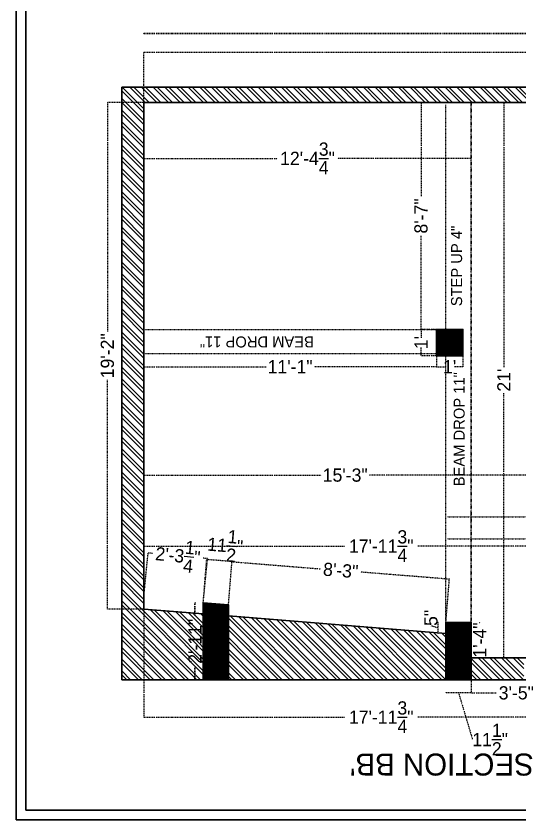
# Model space of a CAD drawing. Header units: inches. Extents: x -109431 to 29005, y -34715 to -1756.
# Drawn here: x -58086.1 to -57856.7, y -12871.1 to -12506.2 of the extents above; entities that cross this region are included whole.
import ezdxf

# ---------------------------------------------------------------- set-up
doc = ezdxf.new("R2010")
doc.units = ezdxf.units.IN
doc.header["$LTSCALE"] = 0.05
doc.header["$MEASUREMENT"] = 0
doc.header["$PDMODE"] = 3
doc.header["$PDSIZE"] = -4
doc.linetypes.add('ACAD_ISO03W100', pattern=[30, 12, -18])
doc.linetypes.add('DASHED2', pattern=[0.375, 0.25, -0.125])
doc.layers.get('Defpoints').update_dxf_attribs({"linetype": 'DASHED2'})
for name, color, linetype in [('beam', 80, 'DASHED2'), ('Column', 6, 'Continuous'), ('Dim', 4, 'Continuous'), ('text', 4, 'Continuous')]:
    doc.layers.add(name, color=color, linetype=linetype)
doc.layers.add('hatch', color=7, linetype='Continuous', lineweight=25)
doc.layers.add('WALL', color=7, linetype='Continuous', lineweight=35)
doc.styles.get("Standard").update_dxf_attribs({"font": 'stylu.ttf', "height": 6})
doc.dimstyles.new('STANDARD$0', dxfattribs={"dimscale": 0, "dimtxt": 4, "dimasz": 0.5, "dimexe": 0, "dimexo": 0, "dimgap": 0, "dimtad": 0, "dimzin": 0, "dimdsep": 46, "dimlunit": 4, "dimtxsty": 'Standard', "dimblk": 'ARCHTICK', "dimcen": 0.09375, "dimclrd": 256, "dimclre": 8, "dimclrt": 7, "dimadec": 0, "dimazin": 0, "dimtfac": 1, "dimtofl": 0, "dimtmove": 1, "dimatfit": 3, "dimldrblk": 'OBLIQUE', "dimfxl": 0.1875, "dimtolj": 1, "dimtzin": 0, "dimlwd": -1, "dimlwe": -1, "dimarcsym": 0})
pattern_1 = [(135, (-61807.32359, -97070.75951), (-0.08838834765, -0.08838834765), [])]

# ---------------------------------------------------------------- blocks, each defined once
blk = doc.blocks.new('_ArchTick')
at = {"color": 0, "const_width": 0.15}
blk.add_lwpolyline([(-0.5, -0.5), (0.5, 0.5)], dxfattribs=at)
blk = doc.blocks.new('*D222')
at = {"layer": 'Defpoints', "color": 0, "ltscale": 0.25, "transparency": 16777216}
for p in [(-58028.07, -12545.4), (-58044.6, -12775.4), (-58028.07, -12775.4)]:
    blk.add_point(p, dxfattribs=at)
at = {"layer": 'Dim', "color": 8, "linetype": 'ACAD_ISO03W100', "ltscale": 0.25, "transparency": 16777216}
for p, q in [((-58028.07, -12545.4), (-58044.6, -12545.4)), ((-58028.07, -12775.4), (-58044.6, -12775.4))]:
    blk.add_line(p, q, dxfattribs=at)
at = {"layer": 'Dim', "linetype": 'ACAD_ISO03W100', "ltscale": 0.25, "transparency": 16777216}
for p, q in [((-58044.6, -12545.4), (-58044.6, -12649.5)), ((-58044.6, -12775.4), (-58044.6, -12671.29))]:
    blk.add_line(p, q, dxfattribs=at)
at = {"layer": 'Dim', "ltscale": 0.25, "transparency": 16777216, "xscale": 0.5, "yscale": 0.5, "zscale": 0.5}
for p, rotation in [((-58044.6, -12545.4), 90), ((-58044.6, -12775.4), 270)]:
    blk.add_blockref('_ArchTick', p, dxfattribs=dict(at, rotation=rotation))
at = {"layer": 'Dim', "color": 7, "ltscale": 0.25, "transparency": 16777216, "insert": (-58044.6, -12660.4), "char_height": 6, "attachment_point": 5, "rotation": 90}
blk.add_mtext('\\A1;19\'-2"', dxfattribs=at)
blk = doc.blocks.new('_OBLIQUE')
at = {"color": 0, "linetype": 'ByBlock'}
blk.add_line((-0.5, -0.5), (0.5, 0.5), dxfattribs=at)
blk = doc.blocks.new('*D223')
at = {"layer": 'Defpoints', "color": 0, "ltscale": 0.25, "transparency": 16777216}
for p in [(-57599.27, -12522.55), (-58028.07, -12545.4), (-57599.27, -12545.46)]:
    blk.add_point(p, dxfattribs=at)
at = {"layer": 'Dim', "color": 8, "linetype": 'ACAD_ISO03W100', "ltscale": 0.25, "transparency": 16777216}
for p, q in [((-58028.07, -12545.4), (-58028.07, -12522.55)), ((-57599.27, -12545.46), (-57599.27, -12522.55))]:
    blk.add_line(p, q, dxfattribs=at)
at = {"layer": 'Dim', "linetype": 'ACAD_ISO03W100', "ltscale": 0.25, "transparency": 16777216}
for p, q in [((-58028.07, -12522.55), (-57828.36, -12522.55)), ((-57599.27, -12522.55), (-57798.97, -12522.55))]:
    blk.add_line(p, q, dxfattribs=at)
at = {"layer": 'Dim', "ltscale": 0.25, "transparency": 16777216, "xscale": 0.5, "yscale": 0.5, "zscale": 0.5, "rotation": 180}
blk.add_blockref('_ArchTick', (-58028.07, -12522.55), dxfattribs=at)
at = {"layer": 'Dim', "ltscale": 0.25, "transparency": 16777216, "xscale": 0.5, "yscale": 0.5, "zscale": 0.5}
blk.add_blockref('_ArchTick', (-57599.27, -12522.55), dxfattribs=at)
at = {"layer": 'Dim', "color": 7, "ltscale": 0.25, "transparency": 16777216, "insert": (-57813.67, -12522.55), "char_height": 6, "attachment_point": 5}
blk.add_mtext('\\A1;35\'-8{\\H1x;\\S3/4;}"', dxfattribs=at)
blk = doc.blocks.new('*D256')
at = {"layer": 'Defpoints', "color": 0, "ltscale": 0.25, "transparency": 16777216}
for p in [(-57879.27, -12797.46), (-57838.27, -12797.46), (-57879.27, -12813.47)]:
    blk.add_point(p, dxfattribs=at)
at = {"layer": 'Dim', "color": 8, "linetype": 'ACAD_ISO03W100', "ltscale": 0.25, "transparency": 16777216}
for p, q in [((-57879.27, -12797.46), (-57879.27, -12813.47)), ((-57838.27, -12797.46), (-57838.27, -12813.47))]:
    blk.add_line(p, q, dxfattribs=at)
at = {"layer": 'Dim', "linetype": 'ACAD_ISO03W100', "ltscale": 0.25, "transparency": 16777216}
for p, q in [((-57879.27, -12813.47), (-57867.75, -12813.47)), ((-57838.27, -12813.47), (-57849.79, -12813.47))]:
    blk.add_line(p, q, dxfattribs=at)
at = {"layer": 'Dim', "ltscale": 0.25, "transparency": 16777216, "xscale": 0.5, "yscale": 0.5, "zscale": 0.5, "rotation": 180}
blk.add_blockref('_ArchTick', (-57879.27, -12813.47), dxfattribs=at)
at = {"layer": 'Dim', "ltscale": 0.25, "transparency": 16777216, "xscale": 0.5, "yscale": 0.5, "zscale": 0.5}
blk.add_blockref('_ArchTick', (-57838.27, -12813.47), dxfattribs=at)
at = {"layer": 'Dim', "color": 7, "ltscale": 0.25, "transparency": 16777216, "insert": (-57858.77, -12813.47), "char_height": 6, "attachment_point": 5}
blk.add_mtext('\\A1;3\'-5"', dxfattribs=at)
blk = doc.blocks.new('*D257')
at = {"layer": 'Defpoints', "color": 0, "ltscale": 0.25, "transparency": 16777216}
for p in [(-57879.27, -12781.46), (-57879.27, -12797.46), (-57875.42, -12797.46)]:
    blk.add_point(p, dxfattribs=at)
at = {"layer": 'Dim', "color": 8, "linetype": 'ACAD_ISO03W100', "ltscale": 0.25, "transparency": 16777216}
for p, q in [((-57875.61, -12781.46), (-57875.42, -12781.46)), ((-57875.61, -12797.46), (-57875.42, -12797.46))]:
    blk.add_line(p, q, dxfattribs=at)
at = {"layer": 'Dim', "linetype": 'ACAD_ISO03W100', "ltscale": 0.25, "transparency": 16777216}
for p, q in [((-57875.42, -12781.46), (-57875.42, -12781.54)), ((-57875.42, -12797.46), (-57875.42, -12797.37))]:
    blk.add_line(p, q, dxfattribs=at)
at = {"layer": 'Dim', "ltscale": 0.25, "transparency": 16777216, "xscale": 0.5, "yscale": 0.5, "zscale": 0.5}
for p, rotation in [((-57875.42, -12781.46), 90), ((-57875.42, -12797.46), 270)]:
    blk.add_blockref('_ArchTick', p, dxfattribs=dict(at, rotation=rotation))
at = {"layer": 'Dim', "color": 7, "ltscale": 0.25, "transparency": 16777216, "insert": (-57875.42, -12789.46), "char_height": 6, "attachment_point": 5, "rotation": 90}
blk.add_mtext('\\A1;1\'-4"', dxfattribs=at)
blk = doc.blocks.new('*D258')
at = {"layer": 'Defpoints', "color": 0, "ltscale": 0.25, "transparency": 16777216}
for p in [(-57890.77, -12781.46), (-57879.27, -12781.46), (-57890.77, -12813.47)]:
    blk.add_point(p, dxfattribs=at)
at = {"layer": 'Dim', "color": 8, "linetype": 'ACAD_ISO03W100', "ltscale": 0.25, "transparency": 16777216}
for p, q in [((-57890.77, -12813.28), (-57890.77, -12813.47)), ((-57879.27, -12813.28), (-57879.27, -12813.47))]:
    blk.add_line(p, q, dxfattribs=at)
at = {"layer": 'Dim', "linetype": 'ACAD_ISO03W100', "ltscale": 0.25, "transparency": 16777216}
for p, q in [((-57879.27, -12813.47), (-57890.77, -12813.47)), ((-57885.02, -12813.47), (-57878.67, -12834.64))]:
    blk.add_line(p, q, dxfattribs=at)
at = {"layer": 'Dim', "ltscale": 0.25, "transparency": 16777216, "xscale": 0.5, "yscale": 0.5, "zscale": 0.5, "rotation": 180}
blk.add_blockref('_ArchTick', (-57890.77, -12813.47), dxfattribs=at)
at = {"layer": 'Dim', "ltscale": 0.25, "transparency": 16777216, "xscale": 0.5, "yscale": 0.5, "zscale": 0.5}
blk.add_blockref('_ArchTick', (-57879.27, -12813.47), dxfattribs=at)
at = {"layer": 'Dim', "color": 7, "ltscale": 0.25, "transparency": 16777216, "insert": (-57870.68, -12834.64), "char_height": 6, "attachment_point": 5}
blk.add_mtext('\\A1;11{\\H1x;\\S1/2;}"', dxfattribs=at)
blk = doc.blocks.new('*D259')
at = {"layer": 'Defpoints', "color": 0, "ltscale": 0.25, "transparency": 16777216}
for p in [(-57890.77, -12781.46), (-57894.42, -12786.46), (-57890.77, -12786.46)]:
    blk.add_point(p, dxfattribs=at)
at = {"layer": 'Dim', "linetype": 'ACAD_ISO03W100', "ltscale": 0.25, "transparency": 16777216}
for p, q in [((-57894.42, -12783.96), (-57897.55, -12783.02)), ((-57894.42, -12781.46), (-57894.42, -12786.46))]:
    blk.add_line(p, q, dxfattribs=at)
at = {"layer": 'Dim', "color": 8, "linetype": 'ACAD_ISO03W100', "ltscale": 0.25, "transparency": 16777216}
for p, q in [((-57894.23, -12781.46), (-57894.42, -12781.46)), ((-57894.23, -12786.46), (-57894.42, -12786.46))]:
    blk.add_line(p, q, dxfattribs=at)
at = {"layer": 'Dim', "ltscale": 0.25, "transparency": 16777216, "xscale": 0.5, "yscale": 0.5, "zscale": 0.5}
for p, rotation in [((-57894.42, -12781.46), 90), ((-57894.42, -12786.46), 270)]:
    blk.add_blockref('_ArchTick', p, dxfattribs=dict(at, rotation=rotation))
at = {"layer": 'Dim', "color": 7, "ltscale": 0.25, "transparency": 16777216, "insert": (-57897.55, -12779.41), "char_height": 6, "attachment_point": 5, "rotation": 90}
blk.add_mtext('\\A1;5"', dxfattribs=at)
blk = doc.blocks.new('*D260')
at = {"layer": 'Defpoints', "color": 0, "ltscale": 0.25, "transparency": 16777216}
for p in [(-58028.07, -12775.4), (-57812.27, -12797.46), (-58028.07, -12824.47)]:
    blk.add_point(p, dxfattribs=at)
at = {"layer": 'Dim', "color": 8, "linetype": 'ACAD_ISO03W100', "ltscale": 0.25, "transparency": 16777216}
for p, q in [((-58028.07, -12775.4), (-58028.07, -12824.47)), ((-57812.27, -12797.46), (-57812.27, -12824.47))]:
    blk.add_line(p, q, dxfattribs=at)
at = {"layer": 'Dim', "linetype": 'ACAD_ISO03W100', "ltscale": 0.25, "transparency": 16777216}
for p, q in [((-58028.07, -12824.47), (-57936.78, -12824.47)), ((-57812.27, -12824.47), (-57903.56, -12824.47))]:
    blk.add_line(p, q, dxfattribs=at)
at = {"layer": 'Dim', "ltscale": 0.25, "transparency": 16777216, "xscale": 0.5, "yscale": 0.5, "zscale": 0.5, "rotation": 180}
blk.add_blockref('_ArchTick', (-58028.07, -12824.47), dxfattribs=at)
at = {"layer": 'Dim', "ltscale": 0.25, "transparency": 16777216, "xscale": 0.5, "yscale": 0.5, "zscale": 0.5}
blk.add_blockref('_ArchTick', (-57812.27, -12824.47), dxfattribs=at)
at = {"layer": 'Dim', "color": 7, "ltscale": 0.25, "transparency": 16777216, "insert": (-57920.17, -12824.47), "char_height": 6, "attachment_point": 5}
blk.add_mtext('\\A1;17\'-11{\\H1x;\\S3/4;}"', dxfattribs=at)
blk = doc.blocks.new('*D264')
at = {"layer": 'Defpoints', "color": 0, "ltscale": 0.25, "transparency": 16777216}
for p in [(-58028.07, -12714.6), (-57845.02, -12726.46), (-58028.07, -12738.12)]:
    blk.add_point(p, dxfattribs=at)
at = {"layer": 'Dim', "color": 8, "linetype": 'ACAD_ISO03W100', "ltscale": 0.25, "transparency": 16777216}
for p, q in [((-58028.07, -12738.12), (-58028.07, -12714.6)), ((-57845.02, -12726.46), (-57845.02, -12714.6))]:
    blk.add_line(p, q, dxfattribs=at)
at = {"layer": 'Dim', "linetype": 'ACAD_ISO03W100', "ltscale": 0.25, "transparency": 16777216}
for p, q in [((-58028.07, -12714.6), (-57947.44, -12714.6)), ((-57845.02, -12714.6), (-57925.65, -12714.6))]:
    blk.add_line(p, q, dxfattribs=at)
at = {"layer": 'Dim', "ltscale": 0.25, "transparency": 16777216, "xscale": 0.5, "yscale": 0.5, "zscale": 0.5, "rotation": 180}
blk.add_blockref('_ArchTick', (-58028.07, -12714.6), dxfattribs=at)
at = {"layer": 'Dim', "ltscale": 0.25, "transparency": 16777216, "xscale": 0.5, "yscale": 0.5, "zscale": 0.5}
blk.add_blockref('_ArchTick', (-57845.02, -12714.6), dxfattribs=at)
at = {"layer": 'Dim', "color": 7, "ltscale": 0.25, "transparency": 16777216, "insert": (-57936.54, -12714.6), "char_height": 6, "attachment_point": 5}
blk.add_mtext('\\A1;15\'-3"', dxfattribs=at)
blk = doc.blocks.new('*D228')
at = {"layer": 'Defpoints', "color": 0, "ltscale": 0.25, "transparency": 16777216}
for p in [(-58028.07, -12746.79), (-57812.27, -12751.46), (-58028.07, -12753.1)]:
    blk.add_point(p, dxfattribs=at)
at = {"layer": 'Dim', "color": 8, "linetype": 'ACAD_ISO03W100', "ltscale": 0.25, "transparency": 16777216}
for p, q in [((-58028.07, -12753.1), (-58028.07, -12746.79)), ((-57812.27, -12751.46), (-57812.27, -12746.79))]:
    blk.add_line(p, q, dxfattribs=at)
at = {"layer": 'Dim', "linetype": 'ACAD_ISO03W100', "ltscale": 0.25, "transparency": 16777216}
for p, q in [((-58028.07, -12746.79), (-57936.78, -12746.79)), ((-57812.27, -12746.79), (-57903.56, -12746.79))]:
    blk.add_line(p, q, dxfattribs=at)
at = {"layer": 'Dim', "ltscale": 0.25, "transparency": 16777216, "xscale": 0.5, "yscale": 0.5, "zscale": 0.5, "rotation": 180}
blk.add_blockref('_ArchTick', (-58028.07, -12746.79), dxfattribs=at)
at = {"layer": 'Dim', "ltscale": 0.25, "transparency": 16777216, "xscale": 0.5, "yscale": 0.5, "zscale": 0.5}
blk.add_blockref('_ArchTick', (-57812.27, -12746.79), dxfattribs=at)
at = {"layer": 'Dim', "color": 7, "ltscale": 0.25, "transparency": 16777216, "insert": (-57920.17, -12746.79), "char_height": 6, "attachment_point": 5}
blk.add_mtext('\\A1;17\'-11{\\H1x;\\S3/4;}"', dxfattribs=at)
blk = doc.blocks.new('*D230')
at = {"layer": 'Defpoints', "color": 0, "ltscale": 0.25, "transparency": 16777216}
for p in [(-57880.91, -12545.42), (-57864.43, -12545.42), (-57870.38, -12797.46)]:
    blk.add_point(p, dxfattribs=at)
at = {"layer": 'Dim', "color": 8, "linetype": 'ACAD_ISO03W100', "ltscale": 0.25, "transparency": 16777216}
for p, q in [((-57880.91, -12545.42), (-57864.43, -12545.42)), ((-57870.38, -12797.46), (-57864.43, -12797.46))]:
    blk.add_line(p, q, dxfattribs=at)
at = {"layer": 'Dim', "linetype": 'ACAD_ISO03W100', "ltscale": 0.25, "transparency": 16777216}
for p, q in [((-57864.43, -12545.42), (-57864.43, -12665.5)), ((-57864.43, -12797.46), (-57864.43, -12677.38))]:
    blk.add_line(p, q, dxfattribs=at)
at = {"layer": 'Dim', "ltscale": 0.25, "transparency": 16777216, "xscale": 0.5, "yscale": 0.5, "zscale": 0.5}
for p, rotation in [((-57864.43, -12545.42), 90), ((-57864.43, -12797.46), 270)]:
    blk.add_blockref('_ArchTick', p, dxfattribs=dict(at, rotation=rotation))
at = {"layer": 'Dim', "color": 7, "ltscale": 0.25, "transparency": 16777216, "insert": (-57864.43, -12671.44), "char_height": 6, "attachment_point": 5, "rotation": 90}
blk.add_mtext("\\A1;21'", dxfattribs=at)
blk = doc.blocks.new('*D217')
at = {"layer": 'Defpoints', "color": 0, "ltscale": 0.25, "transparency": 16777216}
for p in [(-57987.99, -12753.89), (-57989.57, -12773.5), (-57890.77, -12781.46)]:
    blk.add_point(p, dxfattribs=at)
at = {"layer": 'Dim', "color": 8, "linetype": 'ACAD_ISO03W100', "ltscale": 0.25, "transparency": 16777216}
for p, q in [((-57989.57, -12773.5), (-57987.99, -12753.89)), ((-57890.77, -12781.46), (-57889.19, -12761.85))]:
    blk.add_line(p, q, dxfattribs=at)
at = {"layer": 'Dim', "linetype": 'ACAD_ISO03W100', "ltscale": 0.25, "transparency": 16777216}
for p, q in [((-57987.99, -12753.89), (-57947.61, -12757.15)), ((-57889.19, -12761.85), (-57929.57, -12758.6))]:
    blk.add_line(p, q, dxfattribs=at)
at = {"layer": 'Dim', "ltscale": 0.25, "transparency": 16777216, "xscale": 0.5, "yscale": 0.5, "zscale": 0.5}
for p, rotation in [((-57987.99, -12753.89), 175.3939095364108), ((-57889.19, -12761.85), 355.3939095364107)]:
    blk.add_blockref('_ArchTick', p, dxfattribs=dict(at, rotation=rotation))
at = {"layer": 'Dim', "color": 7, "ltscale": 0.25, "transparency": 16777216, "insert": (-57938.59, -12757.87), "char_height": 6, "attachment_point": 5, "rotation": 355.3939}
blk.add_mtext('\\A1;8\'-3"', dxfattribs=at)
blk = doc.blocks.new('*D233')
at = {"layer": 'Defpoints', "color": 0, "ltscale": 0.25, "transparency": 16777216}
for p in [(-58001.07, -12772.57), (-58004.8, -12807.46), (-58001.07, -12807.46)]:
    blk.add_point(p, dxfattribs=at)
at = {"layer": 'WALL', "color": 8, "linetype": 'ACAD_ISO03W100', "ltscale": 0.25, "transparency": 16777216}
for p, q in [((-58004.62, -12772.57), (-58004.8, -12772.57)), ((-58004.62, -12807.46), (-58004.8, -12807.46))]:
    blk.add_line(p, q, dxfattribs=at)
at = {"layer": 'WALL', "linetype": 'ACAD_ISO03W100', "ltscale": 0.25, "transparency": 16777216}
for p, q in [((-58004.8, -12772.57), (-58004.8, -12778.24)), ((-58004.8, -12807.46), (-58004.8, -12801.79))]:
    blk.add_line(p, q, dxfattribs=at)
at = {"layer": 'WALL', "ltscale": 0.25, "transparency": 16777216, "xscale": 0.5, "yscale": 0.5, "zscale": 0.5}
for p, rotation in [((-58004.8, -12772.57), 90), ((-58004.8, -12807.46), 270)]:
    blk.add_blockref('_ArchTick', p, dxfattribs=dict(at, rotation=rotation))
at = {"layer": 'WALL', "color": 7, "ltscale": 0.25, "transparency": 16777216, "insert": (-58004.8, -12790.02), "char_height": 6, "attachment_point": 5, "rotation": 90}
blk.add_mtext('\\A1;2\'-11"', dxfattribs=at)
blk = doc.blocks.new('*D234')
at = {"layer": 'Defpoints', "color": 0, "ltscale": 0.25, "transparency": 16777216}
for p in [(-57999.48, -12752.91), (-58001.07, -12772.57), (-57989.57, -12773.5)]:
    blk.add_point(p, dxfattribs=at)
at = {"layer": 'Dim', "color": 8, "linetype": 'ACAD_ISO03W100', "ltscale": 0.25, "transparency": 16777216}
for p, q in [((-58001.07, -12772.57), (-57999.48, -12752.91)), ((-57989.57, -12773.5), (-57987.98, -12753.83))]:
    blk.add_line(p, q, dxfattribs=at)
at = {"layer": 'Dim', "linetype": 'ACAD_ISO03W100', "ltscale": 0.25, "transparency": 16777216}
blk.add_line((-57987.98, -12753.83), (-57999.48, -12752.91), dxfattribs=at)
at = {"layer": 'Dim', "ltscale": 0.25, "transparency": 16777216, "xscale": 0.5, "yscale": 0.5, "zscale": 0.5}
for p, rotation in [((-57999.48, -12752.91), 175.3939095362923), ((-57987.98, -12753.83), 355.3939095362923)]:
    blk.add_blockref('_ArchTick', p, dxfattribs=dict(at, rotation=rotation))
at = {"layer": 'Dim', "color": 7, "ltscale": 0.25, "transparency": 16777216, "insert": (-57991.06, -12746.5), "char_height": 6, "attachment_point": 5, "rotation": 355.3939}
blk.add_mtext('\\A1;11{\\H1x;\\S1/2;}"', dxfattribs=at)
blk = doc.blocks.new('*D218')
at = {"layer": 'Defpoints', "color": 0, "ltscale": 0.25, "transparency": 16777216}
for p in [(-57999.09, -12752.47), (-58028.07, -12769.92), (-58001.07, -12772.57)]:
    blk.add_point(p, dxfattribs=at)
at = {"layer": 'Dim', "color": 8, "linetype": 'ACAD_ISO03W100', "ltscale": 0.25, "transparency": 16777216}
for p, q in [((-58028.07, -12769.92), (-58026.09, -12749.82)), ((-58001.07, -12772.57), (-57999.09, -12752.47))]:
    blk.add_line(p, q, dxfattribs=at)
at = {"layer": 'Dim', "linetype": 'ACAD_ISO03W100', "ltscale": 0.25, "transparency": 16777216}
for p, q in [((-58026.09, -12749.82), (-58024.07, -12750.02)), ((-57999.09, -12752.47), (-58001.11, -12752.27))]:
    blk.add_line(p, q, dxfattribs=at)
at = {"layer": 'Dim', "ltscale": 0.25, "transparency": 16777216, "xscale": 0.5, "yscale": 0.5, "zscale": 0.5}
for p, rotation in [((-58026.09, -12749.82), 174.3868453593137), ((-57999.09, -12752.47), 354.3868453593137)]:
    blk.add_blockref('_ArchTick', p, dxfattribs=dict(at, rotation=rotation))
at = {"layer": 'Dim', "color": 7, "ltscale": 0.25, "transparency": 16777216, "insert": (-58012.59, -12751.14), "char_height": 6, "attachment_point": 5, "rotation": 354.3868}
blk.add_mtext('\\A1;2\'-3{\\H1x;\\S1/4;}"', dxfattribs=at)
blk = doc.blocks.new('*D235')
at = {"layer": 'Defpoints', "color": 0, "ltscale": 0.25, "transparency": 16777216}
for p in [(-57902.07, -12545.42), (-57895.05, -12545.42), (-57895.07, -12648.4)]:
    blk.add_point(p, dxfattribs=at)
at = {"layer": 'Dim', "color": 8, "linetype": 'ACAD_ISO03W100', "ltscale": 0.25, "transparency": 16777216}
for p, q in [((-57895.05, -12545.42), (-57902.07, -12545.42)), ((-57895.07, -12648.4), (-57902.07, -12648.4))]:
    blk.add_line(p, q, dxfattribs=at)
at = {"layer": 'Dim', "linetype": 'ACAD_ISO03W100', "ltscale": 0.25, "transparency": 16777216}
for p, q in [((-57902.07, -12545.42), (-57902.07, -12587.85)), ((-57902.07, -12648.4), (-57902.07, -12605.96))]:
    blk.add_line(p, q, dxfattribs=at)
at = {"layer": 'Dim', "ltscale": 0.25, "transparency": 16777216, "xscale": 0.5, "yscale": 0.5, "zscale": 0.5}
for p, rotation in [((-57902.07, -12545.42), 90), ((-57902.07, -12648.4), 270)]:
    blk.add_blockref('_ArchTick', p, dxfattribs=dict(at, rotation=rotation))
at = {"layer": 'Dim', "color": 7, "ltscale": 0.25, "transparency": 16777216, "insert": (-57902.07, -12596.91), "char_height": 6, "attachment_point": 5, "rotation": 90}
blk.add_mtext('\\A1;8\'-7"', dxfattribs=at)
blk = doc.blocks.new('*D236')
at = {"layer": 'Defpoints', "color": 0, "ltscale": 0.25, "transparency": 16777216}
for p in [(-57895.07, -12648.4), (-57902.07, -12660.4), (-57895.07, -12660.4)]:
    blk.add_point(p, dxfattribs=at)
at = {"layer": 'Dim', "color": 8, "linetype": 'ACAD_ISO03W100', "ltscale": 0.25, "transparency": 16777216}
for p, q in [((-57895.07, -12648.4), (-57902.07, -12648.4)), ((-57895.07, -12660.4), (-57902.07, -12660.4))]:
    blk.add_line(p, q, dxfattribs=at)
at = {"layer": 'Dim', "linetype": 'ACAD_ISO03W100', "ltscale": 0.25, "transparency": 16777216}
for p, q in [((-57902.07, -12648.4), (-57902.07, -12652.32)), ((-57902.07, -12660.4), (-57902.07, -12656.48))]:
    blk.add_line(p, q, dxfattribs=at)
at = {"layer": 'Dim', "ltscale": 0.25, "transparency": 16777216, "xscale": 0.5, "yscale": 0.5, "zscale": 0.5}
for p, rotation in [((-57902.07, -12648.4), 90), ((-57902.07, -12660.4), 270)]:
    blk.add_blockref('_ArchTick', p, dxfattribs=dict(at, rotation=rotation))
at = {"layer": 'Dim', "color": 7, "ltscale": 0.25, "transparency": 16777216, "insert": (-57902.07, -12654.4), "char_height": 6, "attachment_point": 5, "rotation": 90}
blk.add_mtext("\\A1;1'", dxfattribs=at)
blk = doc.blocks.new('*D237')
at = {"layer": 'Defpoints', "color": 0, "ltscale": 0.25, "transparency": 16777216}
for p in [(-58028.07, -12660.4), (-57895.07, -12660.4), (-58028.07, -12665.35)]:
    blk.add_point(p, dxfattribs=at)
at = {"layer": 'Dim', "color": 8, "linetype": 'ACAD_ISO03W100', "ltscale": 0.25, "transparency": 16777216}
for p, q in [((-58028.07, -12660.4), (-58028.07, -12665.35)), ((-57895.07, -12660.4), (-57895.07, -12665.35))]:
    blk.add_line(p, q, dxfattribs=at)
at = {"layer": 'Dim', "linetype": 'ACAD_ISO03W100', "ltscale": 0.25, "transparency": 16777216}
for p, q in [((-58028.07, -12665.35), (-57972.46, -12665.35)), ((-57895.07, -12665.35), (-57950.67, -12665.35))]:
    blk.add_line(p, q, dxfattribs=at)
at = {"layer": 'Dim', "ltscale": 0.25, "transparency": 16777216, "xscale": 0.5, "yscale": 0.5, "zscale": 0.5, "rotation": 180}
blk.add_blockref('_ArchTick', (-58028.07, -12665.35), dxfattribs=at)
at = {"layer": 'Dim', "ltscale": 0.25, "transparency": 16777216, "xscale": 0.5, "yscale": 0.5, "zscale": 0.5}
blk.add_blockref('_ArchTick', (-57895.07, -12665.35), dxfattribs=at)
at = {"layer": 'Dim', "color": 7, "ltscale": 0.25, "transparency": 16777216, "insert": (-57961.57, -12665.35), "char_height": 6, "attachment_point": 5}
blk.add_mtext('\\A1;11\'-1"', dxfattribs=at)
blk = doc.blocks.new('*D238')
at = {"layer": 'Defpoints', "color": 0, "ltscale": 0.25, "transparency": 16777216}
for p in [(-57895.07, -12660.4), (-57883.07, -12660.4), (-57895.07, -12665.35)]:
    blk.add_point(p, dxfattribs=at)
at = {"layer": 'Dim', "color": 8, "linetype": 'ACAD_ISO03W100', "ltscale": 0.25, "transparency": 16777216}
for p, q in [((-57895.07, -12660.4), (-57895.07, -12665.35)), ((-57883.07, -12660.4), (-57883.07, -12665.35))]:
    blk.add_line(p, q, dxfattribs=at)
at = {"layer": 'Dim', "linetype": 'ACAD_ISO03W100', "ltscale": 0.25, "transparency": 16777216}
for p, q in [((-57895.07, -12665.35), (-57891.15, -12665.35)), ((-57883.07, -12665.35), (-57886.99, -12665.35))]:
    blk.add_line(p, q, dxfattribs=at)
at = {"layer": 'Dim', "ltscale": 0.25, "transparency": 16777216, "xscale": 0.5, "yscale": 0.5, "zscale": 0.5, "rotation": 180}
blk.add_blockref('_ArchTick', (-57895.07, -12665.35), dxfattribs=at)
at = {"layer": 'Dim', "ltscale": 0.25, "transparency": 16777216, "xscale": 0.5, "yscale": 0.5, "zscale": 0.5}
blk.add_blockref('_ArchTick', (-57883.07, -12665.35), dxfattribs=at)
at = {"layer": 'Dim', "color": 7, "ltscale": 0.25, "transparency": 16777216, "insert": (-57889.07, -12665.35), "char_height": 6, "attachment_point": 5}
blk.add_mtext("\\A1;1'", dxfattribs=at)
blk = doc.blocks.new('*D241')
at = {"layer": 'Defpoints', "color": 0, "ltscale": 0.25, "transparency": 16777216}
for p in [(-57426.77, -12514.04), (-58028.07, -12545.4), (-57426.77, -12550.46)]:
    blk.add_point(p, dxfattribs=at)
at = {"layer": 'WALL', "color": 8, "linetype": 'ACAD_ISO03W100', "ltscale": 0.25, "transparency": 16777216}
for p, q in [((-58028.07, -12514.23), (-58028.07, -12514.04)), ((-57426.77, -12514.23), (-57426.77, -12514.04))]:
    blk.add_line(p, q, dxfattribs=at)
at = {"layer": 'WALL', "linetype": 'ACAD_ISO03W100', "ltscale": 0.25, "transparency": 16777216}
for p, q in [((-58028.07, -12514.04), (-57741.99, -12514.04)), ((-57426.77, -12514.04), (-57712.85, -12514.04))]:
    blk.add_line(p, q, dxfattribs=at)
at = {"layer": 'WALL', "ltscale": 0.25, "transparency": 16777216, "xscale": 0.5, "yscale": 0.5, "zscale": 0.5, "rotation": 180}
blk.add_blockref('_ArchTick', (-58028.07, -12514.04), dxfattribs=at)
at = {"layer": 'WALL', "ltscale": 0.25, "transparency": 16777216, "xscale": 0.5, "yscale": 0.5, "zscale": 0.5}
blk.add_blockref('_ArchTick', (-57426.77, -12514.04), dxfattribs=at)
at = {"layer": 'WALL', "color": 7, "ltscale": 0.25, "transparency": 16777216, "insert": (-57727.42, -12514.04), "char_height": 6, "attachment_point": 5}
blk.add_mtext('\\A1;50\'-1{\\H1x;\\S1/4;}"', dxfattribs=at)
blk = doc.blocks.new('*D242')
at = {"layer": 'Defpoints', "color": 0, "ltscale": 0.25, "transparency": 16777216}
for p in [(-58028.07, -12562.72), (-57879.27, -12562.72), (-57879.27, -12570.75)]:
    blk.add_point(p, dxfattribs=at)
at = {"layer": 'Dim', "color": 8, "linetype": 'ACAD_ISO03W100', "ltscale": 0.25, "transparency": 16777216}
for p, q in [((-58028.07, -12570.56), (-58028.07, -12570.75)), ((-57879.27, -12570.56), (-57879.27, -12570.75))]:
    blk.add_line(p, q, dxfattribs=at)
at = {"layer": 'Dim', "linetype": 'ACAD_ISO03W100', "ltscale": 0.25, "transparency": 16777216}
for p, q in [((-58028.07, -12570.75), (-57967.3, -12570.75)), ((-57879.27, -12570.75), (-57940.04, -12570.75))]:
    blk.add_line(p, q, dxfattribs=at)
at = {"layer": 'Dim', "ltscale": 0.25, "transparency": 16777216, "xscale": 0.5, "yscale": 0.5, "zscale": 0.5, "rotation": 180}
blk.add_blockref('_ArchTick', (-58028.07, -12570.75), dxfattribs=at)
at = {"layer": 'Dim', "ltscale": 0.25, "transparency": 16777216, "xscale": 0.5, "yscale": 0.5, "zscale": 0.5}
blk.add_blockref('_ArchTick', (-57879.27, -12570.75), dxfattribs=at)
at = {"layer": 'Dim', "color": 7, "ltscale": 0.25, "transparency": 16777216, "insert": (-57953.67, -12570.75), "char_height": 6, "attachment_point": 5}
blk.add_mtext('\\A1;12\'-4{\\H1x;\\S3/4;}"', dxfattribs=at)

msp = doc.modelspace()

# ---------------------------------------------------------------- hatches: boundary and pattern name
at = {"layer": 'Column', "ltscale": 0.25}
h = msp.add_hatch(dxfattribs=at)
h.set_pattern_fill('ANSI31', color=1, angle=90)
h.set_pattern_definition(pattern_1)
h.paths.add_polyline_path([(-57890.7679, -12648.39798), (-57890.7679, -12660.39798), (-57883.06742, -12660.39798), (-57883.06742, -12648.39798)])
h.paths.add_polyline_path([(-57895.06742, -12648.39798), (-57895.06742, -12659.39798), (-57890.7679, -12659.39798), (-57890.7679, -12648.39798)])
h.paths.add_polyline_path([(-57895.06742, -12659.39798), (-57895.06742, -12660.39798), (-57890.7679, -12660.39798), (-57890.7679, -12659.39798)])
h = msp.add_hatch(dxfattribs=at)
h.set_pattern_fill('ANSI31', color=1, angle=90)
h.set_pattern_definition(pattern_1)
h.paths.add_polyline_path([(-58001.06742, -12772.57323), (-58001.06742, -12807.45926), (-57989.56742, -12807.45926), (-57989.56742, -12773.49973)])
h = msp.add_hatch(dxfattribs=at)
h.set_pattern_fill('ANSI31', color=1, angle=90)
h.set_pattern_definition(pattern_1)
h.paths.add_polyline_path([(-57890.77112, -12781.45926), (-57890.77112, -12807.45926), (-57879.27112, -12807.45926), (-57879.27112, -12781.45926)])
at = {"layer": 'hatch', "ltscale": 0.25}
h = msp.add_hatch(dxfattribs=at)
h.set_pattern_fill('ANSI32', color=8, scale=10, angle=90)
h.set_pattern_definition([(135, (-61807.3236, -97070.7595), (-2.65165043, -2.65165043), []), (135, (-61807.3236, -97068.9917), (-2.65165043, -2.65165043), [])])
h.paths.add_polyline_path([(-58028.06742, -12775.39798), (-58028.06742, -12545.39798), (-57599.27069, -12545.45926), (-57599.27069, -12538.45926), (-58038.06742, -12538.45926), (-58038.06742, -12807.45926), (-57855.28988, -12807.45926), (-57855.28988, -12797.45926), (-57879.27112, -12797.45926), (-57890.77112, -12797.45926), (-57890.77112, -12786.45926), (-57989.56742, -12778.49973), (-58001.06742, -12777.57323)])
h.paths.add_polyline_path([(-58000.65298, -12778.60393), (-58000.65298, -12771.51252), (-58008.89581, -12771.51252), (-58008.89581, -12778.60393)], flags=24)

# ---------------------------------------------------------------- linework, layer by layer
at = {"layer": 'beam', "ltscale": 0.25}
for points in [[(-57890.7679, -12781.41924), (-57890.7679, -12546.4953)], [(-57879.27112, -12781.45926), (-57879.27112, -12546.53532)], [(-58028.06742, -12648.39798), (-57890.27112, -12648.39798)], [(-58028.06742, -12659.39798), (-57890.27112, -12659.39798)], [(-57890.27112, -12733.45926), (-57601.76405, -12733.45926)], [(-57890.27112, -12743.45926), (-57601.76548, -12743.45926)]]:
    msp.add_lwpolyline(points, dxfattribs=at)
at = {"layer": 'WALL', "ltscale": 0.25}
for p, q in [((-57416.77112, -12538.45926), (-58038.06742, -12538.45926)), ((-57599.27112, -12545.45926), (-58028.06742, -12545.39798))]:
    msp.add_line(p, q, dxfattribs=at)
for points in [[(-58086.1134, -12871.12536), (-58086.1134, -12225.31846), (-57305.15372, -12225.31846), (-57305.15372, -12871.12536)], [(-58081.64171, -12866.65366), (-58081.64171, -12229.79015), (-57309.62542, -12229.79015), (-57309.62542, -12866.65366)], [(-57895.06742, -12660.39798), (-57895.06742, -12648.39798), (-57883.06742, -12648.39798), (-57883.06742, -12660.39798)], [(-57890.77112, -12781.45926), (-57890.77112, -12807.45926), (-57879.27112, -12807.45926), (-57879.27112, -12781.45926)]]:
    msp.add_lwpolyline(points, close=True, dxfattribs=at)
for points in [[(-58038.06742, -12538.45926), (-58038.06742, -12807.45926)], [(-58028.06742, -12545.39798), (-58028.06742, -12775.39798)], [(-57989.56742, -12773.49973), (-58001.06742, -12772.57323)], [(-58001.06742, -12807.45926), (-58001.06742, -12772.57323)], [(-57989.56742, -12807.45926), (-57989.56742, -12773.49973)], [(-58001.06742, -12777.57323), (-58028.06742, -12775.39798)], [(-57890.77112, -12786.45926), (-57989.56742, -12778.49973)], [(-57812.27112, -12797.45926), (-57826.27112, -12797.45926), (-57826.27112, -12792.45926), (-57838.27112, -12792.45926), (-57838.27112, -12797.45926), (-57879.27112, -12797.45926), (-57879.27112, -12781.45926), (-57890.77112, -12781.45926), (-57890.77112, -12786.45926), (-57890.77112, -12786.45926)], [(-57601.77112, -12807.45926), (-57620.77112, -12807.45926), (-57662.27112, -12807.45926), (-58038.06742, -12807.45926)]]:
    msp.add_lwpolyline(points, dxfattribs=at)
at = {"layer": 'WALL', "linetype": 'ACAD_ISO03W100', "ltscale": 2}
msp.add_lwpolyline([(-57879.27112, -12545.41884), (-57879.27112, -12781.45926)], dxfattribs=at)

# ---------------------------------------------------------------- texts
at = {"layer": 'beam', "ltscale": 0.25, "char_height": 5, "attachment_point": 1}
for insert, rotation in [((-57950.79427, -12656.61003), 180), ((-57887.24289, -12719.62414), 90)]:
    msp.add_mtext_dynamic_manual_height_columns('BEAM DROP 11"', width=140.0181711, gutter_width=1, heights=[0], dxfattribs=dict(at, insert=insert, rotation=rotation))
at = {"layer": 'text', "ltscale": 0.25, "insert": (-57888.41085, -12637.90287), "char_height": 5, "attachment_point": 1, "rotation": 90}
msp.add_mtext_dynamic_manual_height_columns('STEP UP 4"', width=44, gutter_width=1, heights=[0], dxfattribs=at)
at = {"layer": 'text', "color": 3, "ltscale": 0.25, "insert": (-57850.86043, -12850.96872), "char_height": 10, "attachment_point": 1, "rotation": 180}
msp.add_mtext_dynamic_manual_height_columns("SECTION BB'", width=153.5561333, gutter_width=1, heights=[0], dxfattribs=at)

# ---------------------------------------------------------------- dimensions: what is measured, and where the dimension line sits
at = {"layer": 'Dim', "ltscale": 0.25}
for base, p1, p2, angle, override, picture, middle in [((-57599.27069, -12522.54675), (-58028.06742, -12545.39798), (-57599.27069, -12545.45926), 180, {"dimscale": 1}, '*D223', (-57813.66906, -12522.54675)), ((-58044.60067, -12775.39798), (-58028.06742, -12545.39798), (-58028.06742, -12775.39798), 90, {"dimscale": 1}, '*D222', (-58044.60067, -12660.39798)), ((-57902.06558, -12545.41699), (-57895.06742, -12648.39798), (-57895.0527, -12545.41699), 90, {"dimscale": 1}, '*D235', (-57902.06558, -12596.90748)), ((-57864.43178, -12545.41869), (-57870.3796, -12797.45926), (-57880.91358, -12545.41869), 90, {"dimscale": 1}, '*D230', (-57864.43178, -12671.43898)), ((-57879.27112, -12570.74859), (-58028.06742, -12562.72073), (-57879.27112, -12562.72073), 180, {"dimscale": 1, "dimfxlon": 1}, '*D242', (-57953.66927, -12570.74859)), ((-57902.06558, -12660.39798), (-57895.06742, -12648.39798), (-57895.06742, -12660.39798), 90, {"dimscale": 1}, '*D236', (-57902.06558, -12654.39798)), ((-58028.06742, -12665.35469), (-57895.06742, -12660.39798), (-58028.06742, -12660.39798), 180, {"dimscale": 1}, '*D237', (-57961.56742, -12665.35469)), ((-57895.06742, -12665.35469), (-57883.06742, -12660.39798), (-57895.06742, -12660.39798), 180, {"dimscale": 1}, '*D238', (-57889.06742, -12665.35469)), ((-58028.06742, -12714.60087), (-57845.02112, -12726.45926), (-58028.06742, -12738.12387), 180, {"dimscale": 1}, '*D264', (-57936.54427, -12714.60087)), ((-58028.06742, -12746.78643), (-57812.27112, -12751.45926), (-58028.06742, -12753.0989), 180, {"dimscale": 1}, '*D228', (-57920.16927, -12746.78643)), ((-58028.06742, -12824.46676), (-57812.27112, -12797.45926), (-58028.06742, -12775.39798), 180, {"dimscale": 1}, '*D260', (-57920.16927, -12824.46676)), ((-57894.41812, -12786.45926), (-57890.77112, -12781.45926), (-57890.77112, -12786.45926), 90, {"dimscale": 1, "dimfxlon": 1}, '*D259', (-57897.5477, -12783.02039)), ((-57875.42289, -12797.45926), (-57879.27112, -12781.45926), (-57879.27112, -12797.45926), 90, {"dimscale": 1, "dimfxlon": 1}, '*D257', (-57875.42289, -12789.45926)), ((-57890.77112, -12813.46676), (-57879.27112, -12781.45926), (-57890.77112, -12781.45926), 180, {"dimscale": 1, "dimfxlon": 1}, '*D258', (-57878.66973, -12834.63806)), ((-57879.27112, -12813.46676), (-57838.27112, -12797.45926), (-57879.27112, -12797.45926), 180, {"dimscale": 1}, '*D256', (-57858.77112, -12813.46676))]:
    dim = msp.add_linear_dim(base=base, p1=p1, p2=p2, angle=angle, dimstyle='STANDARD$0', override=override, dxfattribs=at)
    dim.commit()
    dim.dimension.update_dxf_attribs({"geometry": picture, "text_midpoint": middle})
for p1, p2, distance, picture, middle in [((-57989.56742, -12773.49973), (-58001.06742, -12772.57323), -19.7311, '*D234', (-57991.0559, -12746.50482)), ((-58028.06742, -12769.9196), (-58001.06742, -12772.57323), 20.19868, '*D218', (-58012.59176, -12751.14459)), ((-57890.77112, -12781.45926), (-57989.56742, -12773.49973), -19.66847, '*D217', (-57938.5898, -12757.87455))]:
    dim = msp.add_aligned_dim(p1=p1, p2=p2, distance=distance, dimstyle='STANDARD$0', override={"dimscale": 1}, dxfattribs=at)
    dim.commit()
    dim.dimension.update_dxf_attribs({"geometry": picture, "text_midpoint": middle})
at = {"layer": 'WALL', "ltscale": 0.25}
for base, p1, p2, angle, picture, middle in [((-57426.77112, -12514.04113), (-58028.06742, -12545.39798), (-57426.77112, -12550.45926), 180, '*D241', (-57727.41927, -12514.04113)), ((-58004.80304, -12807.45926), (-58001.06742, -12772.57323), (-58001.06742, -12807.45926), 90, '*D233', (-58004.80304, -12790.01625))]:
    dim = msp.add_linear_dim(base=base, p1=p1, p2=p2, angle=angle, dimstyle='STANDARD$0', override={"dimscale": 1, "dimfxlon": 1}, dxfattribs=at)
    dim.commit()
    dim.dimension.update_dxf_attribs({"geometry": picture, "text_midpoint": middle})

doc.saveas('drawing.dxf')
